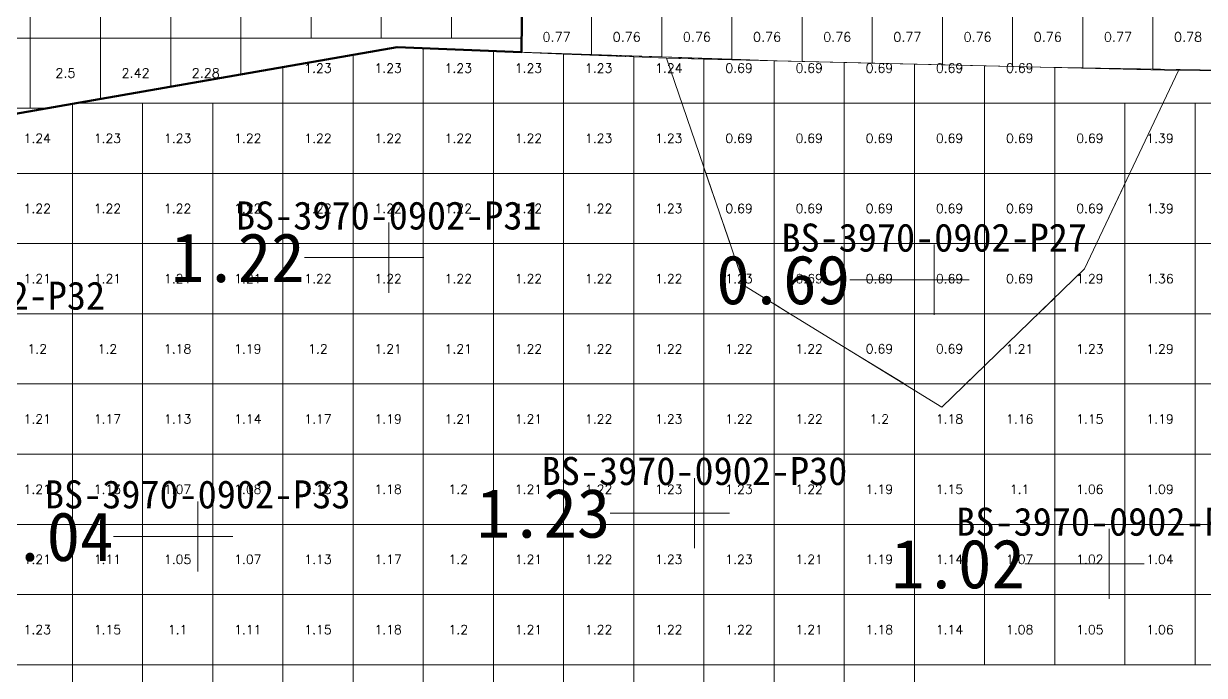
# Model space of a CAD drawing. Header units: inches. Extents: x 469759 to 470079, y 4349683 to 4349873.
# Drawn here: x 469895.84 to 469912.67, y 4349706.36 to 4349715.65 of the extents above; entities that cross this region are included whole.
import ezdxf
from ezdxf.enums import TextEntityAlignment as Align

# ---------------------------------------------------------------- set-up
doc = ezdxf.new("R2010")
doc.units = ezdxf.units.IN
doc.header["$MEASUREMENT"] = 0
for name, color, linetype, lineweight in [('0.500-1.000', 7, 'Continuous', 0), ('孔口文字', 7, 'Continuous', 0), ('点', 7, 'Continuous', 0), ('爆区方格网', 7, 'Continuous', 0), ('线条', 7, 'Continuous', 0), ('钻孔', 7, 'Continuous', 0)]:
    doc.layers.add(name, color=color, linetype=linetype, lineweight=lineweight)
doc.styles.add('3dmine_textStyle_1', font='txt.shx', dxfattribs={"height": 1, "bigfont": 'gbcbig.shx'})
doc.styles.add('3dmine_textStyle_3', font='SimSun.ttf', dxfattribs={"height": 1})

msp = doc.modelspace()

# ---------------------------------------------------------------- hatches: boundary and pattern name
at = {"layer": '钻孔', "linetype": 'Continuous', "lineweight": 0, "true_color": 0x0000ff, "extrusion": (0, 1, 0)}
for points in [[(-469902.048, 3959.633), (-469901.048, 3959.633), (-469901.048, 3971.633), (-469902.048, 3971.633)], [(-469906.405, 3959.606), (-469905.405, 3959.606), (-469905.405, 3971.606), (-469906.405, 3971.606)], [(-469899.325, 3959.818), (-469898.325, 3959.818), (-469898.325, 3971.818), (-469899.325, 3971.818)], [(-469912.313, 3959.536), (-469911.313, 3959.536), (-469911.313, 3971.536), (-469912.313, 3971.536)]]:
    msp.add_hatch(color=5, dxfattribs=at).paths.add_polyline_path(points, flags=0)
at = {"layer": '钻孔', "linetype": 'Continuous', "lineweight": 0, "true_color": 0x00ffff, "extrusion": (0, 1, 0)}
msp.add_hatch(color=4, dxfattribs=at).paths.add_polyline_path([(-469909.821, 3959.726), (-469908.821, 3959.726), (-469908.821, 3971.726), (-469909.821, 3971.726)], flags=0)

# ---------------------------------------------------------------- linework, layer by layer
at = {"color": 1, "linetype": 'Continuous', "lineweight": 0, "true_color": 0xff0000, "elevation": 3966.246}
msp.add_lwpolyline([(469885.99, 4349718.382), (469888.312, 4349716.306), (469890.871, 4349713.513), (469896.539, 4349714.503), (469901.17, 4349715.312), (469902.939, 4349715.24), (469903.003, 4349721.058), (469906.003, 4349724.058), (469907.078, 4349724.819), (469908.152, 4349725.58), (469910.234, 4349727.662), (469911.152, 4349728.58), (469912.939, 4349729.926), (469913.154, 4349730.088), (469914.313, 4349731.247), (469909.397, 4349735.816), (469907.602, 4349732.442), (469904.397, 4349726.417), (469887.83, 4349719.185), (469885.99, 4349718.382), (469885.99, 4349718.382)], dxfattribs=at)
at = {"color": 1, "linetype": 'Continuous', "lineweight": 50, "true_color": 0xff0000, "elevation": 3966.246}
msp.add_lwpolyline([(469903.003, 4349721.058), (469902.938, 4349715.24), (469901.17, 4349715.312), (469896.539, 4349714.503), (469888.869, 4349713.163), (469883.538, 4349714.441), (469880.538, 4349711.441), (469874.939, 4349716.168)], dxfattribs=at)
at = {"color": 5, "linetype": 'Continuous', "lineweight": 0, "true_color": 0x0000ff}
msp.add_lwpolyline([(469883.538, 4349714.441), (469888.869, 4349713.163), (469901.17, 4349715.312), (469905.005, 4349715.155), (469906.119, 4349711.911), (469908.932, 4349710.185), (469910.965, 4349712.154), (469912.302, 4349714.978), (469915.764, 4349714.957), (469921.027, 4349715.653)], dxfattribs=at)
at = {"color": 4, "linetype": 'Continuous', "lineweight": 0, "true_color": 0x00ffff}
msp.add_lwpolyline([(469905.005, 4349715.155), (469906.119, 4349711.911), (469908.932, 4349710.185), (469910.965, 4349712.154), (469912.302, 4349714.978), (469905.005, 4349715.155)], dxfattribs=at)
at = {"layer": '0.500-1.000', "color": 4, "linetype": 'Continuous', "lineweight": 0, "true_color": 0x00ffff}
msp.add_lwpolyline([(469921.027, 4349715.653), (469915.764, 4349714.957), (469915.275, 4349714.96), (469914.033, 4349714.968), (469910.341, 4349715.026), (469908.975, 4349715.06), (469906.576, 4349715.119), (469902.938, 4349715.24), (469902.991, 4349718.641)], dxfattribs=at)
at = {"layer": '点', "color": 138, "linetype": 'Continuous', "lineweight": 0, "true_color": 0x004c4c}
for points, elevation in [([(469901.048, 4349711.814), (469901.048, 4349712.814)], 3971.633), ([(469908.821, 4349711.499), (469908.821, 4349712.499)], 3971.726), ([(469901.548, 4349712.314), (469900.548, 4349712.314)], 3971.633), ([(469909.321, 4349711.999), (469908.321, 4349711.999)], 3971.726), ([(469905.405, 4349708.173), (469905.405, 4349709.173)], 3971.606), ([(469898.325, 4349707.84), (469898.325, 4349708.84)], 3971.818), ([(469905.905, 4349708.673), (469904.905, 4349708.673)], 3971.606), ([(469898.825, 4349708.34), (469897.825, 4349708.34)], 3971.818), ([(469911.313, 4349707.451), (469911.313, 4349708.451)], 3971.536), ([(469911.813, 4349707.951), (469910.813, 4349707.951)], 3971.536)]:
    msp.add_lwpolyline(points, dxfattribs=dict(at, elevation=elevation))
at = {"layer": '爆区方格网', "color": 1, "linetype": 'Continuous', "lineweight": 0, "true_color": 0xff0000, "elevation": 3964.568}
for points in [[(469895.94, 4349715.443), (469894.94, 4349715.443), (469894.94, 4349716.443), (469895.94, 4349716.443), (469895.94, 4349715.443)], [(469896.94, 4349715.443), (469895.94, 4349715.443), (469895.94, 4349716.443), (469896.94, 4349716.443), (469896.94, 4349715.443)], [(469897.94, 4349715.443), (469896.94, 4349715.443), (469896.94, 4349716.443), (469897.94, 4349716.443), (469897.94, 4349715.443)], [(469898.94, 4349715.443), (469897.94, 4349715.443), (469897.94, 4349716.443), (469898.94, 4349716.443), (469898.94, 4349715.443)], [(469899.94, 4349715.443), (469898.94, 4349715.443), (469898.94, 4349716.443), (469899.94, 4349716.443), (469899.94, 4349715.443)], [(469900.94, 4349715.443), (469899.94, 4349715.443), (469899.94, 4349716.443), (469900.94, 4349716.443), (469900.94, 4349715.443)], [(469901.94, 4349715.443), (469900.94, 4349715.443), (469900.94, 4349716.443), (469901.94, 4349716.443), (469901.94, 4349715.443)], [(469902.94, 4349715.443), (469901.94, 4349715.443), (469901.94, 4349716.443), (469902.94, 4349716.443), (469902.94, 4349715.443)], [(469895.94, 4349714.443), (469894.94, 4349714.443), (469894.94, 4349715.443), (469895.94, 4349715.443), (469895.94, 4349714.443)], [(469896.94, 4349714.573), (469896.539, 4349714.503), (469896.196, 4349714.443), (469895.94, 4349714.443), (469895.94, 4349715.443), (469896.94, 4349715.443), (469896.94, 4349714.573)], [(469897.94, 4349714.748), (469896.94, 4349714.573), (469896.94, 4349715.443), (469897.94, 4349715.443), (469897.94, 4349714.748)], [(469898.94, 4349714.922), (469897.94, 4349714.748), (469897.94, 4349715.443), (469898.94, 4349715.443), (469898.94, 4349714.922)]]:
    msp.add_lwpolyline(points, dxfattribs=at)
at = {"layer": '爆区方格网', "color": 4, "linetype": 'Continuous', "lineweight": 0, "true_color": 0x00ffff}
for points, elevation in [([(469903.939, 4349715.207), (469902.939, 4349715.24), (469902.939, 4349715.304), (469902.949, 4349715.958), (469903.939, 4349715.958), (469903.939, 4349715.207)], 3972.002), ([(469904.939, 4349715.173), (469903.939, 4349715.207), (469903.939, 4349715.958), (469904.939, 4349715.958), (469904.939, 4349715.173)], 3972.002), ([(469905.939, 4349715.14), (469904.939, 4349715.173), (469904.939, 4349715.958), (469905.939, 4349715.958), (469905.939, 4349715.14)], 3972.002), ([(469906.939, 4349715.11), (469906.576, 4349715.119), (469905.939, 4349715.14), (469905.939, 4349715.958), (469906.939, 4349715.958), (469906.939, 4349715.11)], 3972.002), ([(469907.939, 4349715.085), (469906.939, 4349715.11), (469906.939, 4349715.958), (469907.939, 4349715.958), (469907.939, 4349715.085)], 3972.002), ([(469908.939, 4349715.06), (469907.939, 4349715.085), (469907.939, 4349715.958), (469908.939, 4349715.958), (469908.939, 4349715.06)], 3972.002), ([(469909.939, 4349715.036), (469908.975, 4349715.06), (469908.939, 4349715.06), (469908.939, 4349715.958), (469909.939, 4349715.958), (469909.939, 4349715.036)], 3972.002), ([(469910.939, 4349715.016), (469910.341, 4349715.026), (469909.939, 4349715.036), (469909.939, 4349715.958), (469910.939, 4349715.958), (469910.939, 4349715.016)], 3972.002), ([(469911.939, 4349715.001), (469910.939, 4349715.016), (469910.939, 4349715.958), (469911.939, 4349715.958), (469911.939, 4349715.001)], 3972.002), ([(469912.939, 4349714.985), (469911.939, 4349715.001), (469911.939, 4349715.958), (469912.939, 4349715.958), (469912.939, 4349714.985)], 3972.002), ([(469906.54, 4349715.118), (469906.54, 4349714.514), (469905.54, 4349714.514), (469905.54, 4349715.142), (469906.54, 4349715.118)], 3971.726), ([(469907.54, 4349715.094), (469907.54, 4349714.514), (469906.54, 4349714.514), (469906.54, 4349715.118), (469907.54, 4349715.094)], 3971.726), ([(469908.54, 4349715.069), (469908.54, 4349714.514), (469907.54, 4349714.514), (469907.54, 4349715.094), (469908.54, 4349715.069)], 3971.726), ([(469909.54, 4349715.045), (469909.54, 4349714.514), (469908.54, 4349714.514), (469908.54, 4349715.069), (469909.54, 4349715.045)], 3971.726), ([(469910.54, 4349715.021), (469910.54, 4349714.514), (469909.54, 4349714.514), (469909.54, 4349715.045), (469910.54, 4349715.021)], 3971.726), ([(469906.54, 4349713.514), (469905.568, 4349713.514), (469905.54, 4349713.597), (469905.54, 4349714.514), (469906.54, 4349714.514), (469906.54, 4349713.514)], 3971.726), ([(469907.54, 4349713.514), (469906.54, 4349713.514), (469906.54, 4349714.514), (469907.54, 4349714.514), (469907.54, 4349713.514)], 3971.726), ([(469908.54, 4349713.514), (469907.54, 4349713.514), (469907.54, 4349714.514), (469908.54, 4349714.514), (469908.54, 4349713.514)], 3971.726), ([(469909.54, 4349713.514), (469908.54, 4349713.514), (469908.54, 4349714.514), (469909.54, 4349714.514), (469909.54, 4349713.514)], 3971.726), ([(469910.54, 4349713.514), (469909.54, 4349713.514), (469909.54, 4349714.514), (469910.54, 4349714.514), (469910.54, 4349713.514)], 3971.726), ([(469911.54, 4349714.513), (469911.539, 4349714.513), (469911.539, 4349713.514), (469910.54, 4349713.514), (469910.54, 4349714.514), (469911.54, 4349714.514), (469911.54, 4349714.513)], 3971.726), ([(469906.54, 4349712.514), (469905.912, 4349712.514), (469905.568, 4349713.514), (469906.54, 4349713.514), (469906.54, 4349712.514)], 3971.726), ([(469907.54, 4349712.514), (469906.54, 4349712.514), (469906.54, 4349713.514), (469907.54, 4349713.514), (469907.54, 4349712.514)], 3971.726), ([(469908.54, 4349712.514), (469907.54, 4349712.514), (469907.54, 4349713.514), (469908.54, 4349713.514), (469908.54, 4349712.514)], 3971.726), ([(469909.54, 4349712.514), (469908.54, 4349712.514), (469908.54, 4349713.514), (469909.54, 4349713.514), (469909.54, 4349712.514)], 3971.726), ([(469910.54, 4349712.514), (469909.54, 4349712.514), (469909.54, 4349713.514), (469910.54, 4349713.514), (469910.54, 4349712.514)], 3971.726), ([(469911.539, 4349713.513), (469911.539, 4349713.367), (469911.54, 4349713.369), (469911.54, 4349712.514), (469911.539, 4349712.514), (469911.539, 4349713.367), (469911.135, 4349712.514), (469910.54, 4349712.514), (469910.54, 4349713.514), (469911.539, 4349713.514), (469911.539, 4349713.513)], 3971.726), ([(469907.54, 4349711.514), (469906.766, 4349711.514), (469906.54, 4349711.653), (469906.54, 4349712.514), (469907.54, 4349712.514), (469907.54, 4349711.514)], 3971.726), ([(469908.54, 4349711.514), (469907.54, 4349711.514), (469907.54, 4349712.514), (469908.54, 4349712.514), (469908.54, 4349711.514)], 3971.726), ([(469909.54, 4349711.514), (469908.54, 4349711.514), (469908.54, 4349712.514), (469909.54, 4349712.514), (469909.54, 4349711.514)], 3971.726), ([(469910.54, 4349712.513), (469910.539, 4349712.513), (469910.539, 4349711.741), (469910.54, 4349711.742), (469910.54, 4349711.514), (469910.539, 4349711.514), (469910.539, 4349711.741), (469910.304, 4349711.514), (469909.54, 4349711.514), (469909.54, 4349712.514), (469910.54, 4349712.514), (469910.54, 4349712.513)], 3971.726), ([(469908.54, 4349710.514), (469908.396, 4349710.514), (469907.54, 4349711.039), (469907.54, 4349711.514), (469908.54, 4349711.514), (469908.54, 4349710.514)], 3971.726), ([(469909.54, 4349711.513), (469909.539, 4349711.513), (469909.539, 4349710.773), (469909.54, 4349710.774), (469909.54, 4349710.514), (469909.539, 4349710.514), (469909.539, 4349710.773), (469909.272, 4349710.514), (469908.54, 4349710.514), (469908.54, 4349711.514), (469909.54, 4349711.514), (469909.54, 4349711.513)], 3971.726)]:
    msp.add_lwpolyline(points, dxfattribs=dict(at, elevation=elevation))
at = {"layer": '爆区方格网', "color": 5, "linetype": 'Continuous', "lineweight": 0, "true_color": 0x0000ff, "elevation": 3971.535}
for points in [[(469901.539, 4349715.297), (469901.539, 4349714.513), (469900.539, 4349714.513), (469900.539, 4349715.202), (469901.17, 4349715.312), (469901.539, 4349715.297)], [(469902.539, 4349715.256), (469902.539, 4349714.513), (469901.539, 4349714.513), (469901.539, 4349715.297), (469902.539, 4349715.256)], [(469903.539, 4349715.215), (469903.539, 4349714.513), (469902.539, 4349714.513), (469902.539, 4349715.256), (469903.539, 4349715.215)], [(469904.539, 4349715.174), (469904.539, 4349714.513), (469903.539, 4349714.513), (469903.539, 4349715.215), (469904.539, 4349715.174)], [(469900.539, 4349714.513), (469899.539, 4349714.513), (469899.539, 4349715.027), (469900.539, 4349715.202), (469900.539, 4349714.513)], [(469905.005, 4349715.155), (469905.539, 4349715.142), (469905.539, 4349714.513), (469904.539, 4349714.513), (469904.539, 4349715.174), (469905.005, 4349715.155)], [(469896.539, 4349713.513), (469895.539, 4349713.513), (469895.539, 4349714.328), (469896.539, 4349714.503), (469896.539, 4349713.513)], [(469897.539, 4349713.513), (469896.539, 4349713.513), (469896.539, 4349714.503), (469896.595, 4349714.513), (469897.539, 4349714.513), (469897.539, 4349713.513)], [(469898.539, 4349713.513), (469897.539, 4349713.513), (469897.539, 4349714.513), (469898.539, 4349714.513), (469898.539, 4349713.513)], [(469899.539, 4349713.513), (469898.539, 4349713.513), (469898.539, 4349714.513), (469899.539, 4349714.513), (469899.539, 4349713.513)], [(469900.539, 4349713.513), (469899.539, 4349713.513), (469899.539, 4349714.513), (469900.539, 4349714.513), (469900.539, 4349713.513)], [(469901.539, 4349713.513), (469900.539, 4349713.513), (469900.539, 4349714.513), (469901.539, 4349714.513), (469901.539, 4349713.513)], [(469902.539, 4349713.513), (469901.539, 4349713.513), (469901.539, 4349714.513), (469902.539, 4349714.513), (469902.539, 4349713.513)], [(469903.539, 4349713.513), (469902.539, 4349713.513), (469902.539, 4349714.513), (469903.539, 4349714.513), (469903.539, 4349713.513)], [(469904.539, 4349713.513), (469903.539, 4349713.513), (469903.539, 4349714.513), (469904.539, 4349714.513), (469904.539, 4349713.513)], [(469905.539, 4349713.513), (469904.539, 4349713.513), (469904.539, 4349714.513), (469905.539, 4349714.513), (469905.539, 4349713.513)], [(469912.539, 4349713.513), (469911.539, 4349713.513), (469911.539, 4349714.513), (469912.539, 4349714.513), (469912.539, 4349713.513)], [(469913.539, 4349713.513), (469912.539, 4349713.513), (469912.539, 4349714.513), (469913.539, 4349714.513), (469913.539, 4349713.513)], [(469896.539, 4349712.513), (469895.539, 4349712.513), (469895.539, 4349713.513), (469896.539, 4349713.513), (469896.539, 4349712.513)], [(469897.539, 4349712.513), (469896.539, 4349712.513), (469896.539, 4349713.513), (469897.539, 4349713.513), (469897.539, 4349712.513)], [(469898.539, 4349712.513), (469897.539, 4349712.513), (469897.539, 4349713.513), (469898.539, 4349713.513), (469898.539, 4349712.513)], [(469899.539, 4349712.513), (469898.539, 4349712.513), (469898.539, 4349713.513), (469899.539, 4349713.513), (469899.539, 4349712.513)], [(469900.539, 4349712.513), (469899.539, 4349712.513), (469899.539, 4349713.513), (469900.539, 4349713.513), (469900.539, 4349712.513)], [(469901.539, 4349712.513), (469900.539, 4349712.513), (469900.539, 4349713.513), (469901.539, 4349713.513), (469901.539, 4349712.513)], [(469902.539, 4349712.513), (469901.539, 4349712.513), (469901.539, 4349713.513), (469902.539, 4349713.513), (469902.539, 4349712.513)], [(469903.539, 4349712.513), (469902.539, 4349712.513), (469902.539, 4349713.513), (469903.539, 4349713.513), (469903.539, 4349712.513)], [(469904.539, 4349712.513), (469903.539, 4349712.513), (469903.539, 4349713.513), (469904.539, 4349713.513), (469904.539, 4349712.513)], [(469905.539, 4349712.513), (469904.539, 4349712.513), (469904.539, 4349713.513), (469905.539, 4349713.513), (469905.539, 4349712.513)], [(469912.539, 4349712.513), (469911.539, 4349712.513), (469911.539, 4349713.513), (469912.539, 4349713.513), (469912.539, 4349712.513)], [(469913.539, 4349712.513), (469912.539, 4349712.513), (469912.539, 4349713.513), (469913.539, 4349713.513), (469913.539, 4349712.513)], [(469896.539, 4349711.513), (469895.539, 4349711.513), (469895.539, 4349712.513), (469896.539, 4349712.513), (469896.539, 4349711.513)], [(469897.539, 4349711.513), (469896.539, 4349711.513), (469896.539, 4349712.513), (469897.539, 4349712.513), (469897.539, 4349711.513)], [(469898.539, 4349711.513), (469897.539, 4349711.513), (469897.539, 4349712.513), (469898.539, 4349712.513), (469898.539, 4349711.513)], [(469899.539, 4349711.513), (469898.539, 4349711.513), (469898.539, 4349712.513), (469899.539, 4349712.513), (469899.539, 4349711.513)], [(469900.539, 4349711.513), (469899.539, 4349711.513), (469899.539, 4349712.513), (469900.539, 4349712.513), (469900.539, 4349711.513)], [(469901.539, 4349711.513), (469900.539, 4349711.513), (469900.539, 4349712.513), (469901.539, 4349712.513), (469901.539, 4349711.513)], [(469902.539, 4349711.513), (469901.539, 4349711.513), (469901.539, 4349712.513), (469902.539, 4349712.513), (469902.539, 4349711.513)], [(469903.539, 4349711.513), (469902.539, 4349711.513), (469902.539, 4349712.513), (469903.539, 4349712.513), (469903.539, 4349711.513)], [(469904.539, 4349711.513), (469903.539, 4349711.513), (469903.539, 4349712.513), (469904.539, 4349712.513), (469904.539, 4349711.513)], [(469905.539, 4349711.513), (469904.539, 4349711.513), (469904.539, 4349712.513), (469905.539, 4349712.513), (469905.539, 4349711.513)], [(469906.539, 4349711.513), (469905.539, 4349711.513), (469905.539, 4349712.513), (469906.539, 4349712.513), (469906.539, 4349711.513)], [(469911.539, 4349711.513), (469910.539, 4349711.513), (469910.539, 4349712.513), (469911.539, 4349712.513), (469911.539, 4349711.513)], [(469912.539, 4349711.513), (469911.539, 4349711.513), (469911.539, 4349712.513), (469912.539, 4349712.513), (469912.539, 4349711.513)], [(469913.539, 4349711.513), (469912.539, 4349711.513), (469912.539, 4349712.513), (469913.539, 4349712.513), (469913.539, 4349711.513)], [(469896.539, 4349710.513), (469895.539, 4349710.513), (469895.539, 4349711.513), (469896.539, 4349711.513), (469896.539, 4349710.513)], [(469897.539, 4349710.513), (469896.539, 4349710.513), (469896.539, 4349711.513), (469897.539, 4349711.513), (469897.539, 4349710.513)], [(469898.539, 4349710.513), (469897.539, 4349710.513), (469897.539, 4349711.513), (469898.539, 4349711.513), (469898.539, 4349710.513)], [(469899.539, 4349710.513), (469898.539, 4349710.513), (469898.539, 4349711.513), (469899.539, 4349711.513), (469899.539, 4349710.513)], [(469900.539, 4349710.513), (469899.539, 4349710.513), (469899.539, 4349711.513), (469900.539, 4349711.513), (469900.539, 4349710.513)], [(469901.539, 4349710.513), (469900.539, 4349710.513), (469900.539, 4349711.513), (469901.539, 4349711.513), (469901.539, 4349710.513)], [(469902.539, 4349710.513), (469901.539, 4349710.513), (469901.539, 4349711.513), (469902.539, 4349711.513), (469902.539, 4349710.513)], [(469903.539, 4349710.513), (469902.539, 4349710.513), (469902.539, 4349711.513), (469903.539, 4349711.513), (469903.539, 4349710.513)], [(469904.539, 4349710.513), (469903.539, 4349710.513), (469903.539, 4349711.513), (469904.539, 4349711.513), (469904.539, 4349710.513)], [(469905.539, 4349710.513), (469904.539, 4349710.513), (469904.539, 4349711.513), (469905.539, 4349711.513), (469905.539, 4349710.513)], [(469906.539, 4349710.513), (469905.539, 4349710.513), (469905.539, 4349711.513), (469906.539, 4349711.513), (469906.539, 4349710.513)], [(469907.539, 4349710.513), (469906.539, 4349710.513), (469906.539, 4349711.513), (469907.539, 4349711.513), (469907.539, 4349710.513)], [(469910.539, 4349710.513), (469909.539, 4349710.513), (469909.539, 4349711.513), (469910.539, 4349711.513), (469910.539, 4349710.513)], [(469911.539, 4349710.513), (469910.539, 4349710.513), (469910.539, 4349711.513), (469911.539, 4349711.513), (469911.539, 4349710.513)], [(469912.539, 4349710.513), (469911.539, 4349710.513), (469911.539, 4349711.513), (469912.539, 4349711.513), (469912.539, 4349710.513)], [(469913.539, 4349710.513), (469912.539, 4349710.513), (469912.539, 4349711.513), (469913.539, 4349711.513), (469913.539, 4349710.513)], [(469896.539, 4349709.513), (469895.539, 4349709.513), (469895.539, 4349710.513), (469896.539, 4349710.513), (469896.539, 4349709.513)], [(469897.539, 4349709.513), (469896.539, 4349709.513), (469896.539, 4349710.513), (469897.539, 4349710.513), (469897.539, 4349709.513)], [(469898.539, 4349709.513), (469897.539, 4349709.513), (469897.539, 4349710.513), (469898.539, 4349710.513), (469898.539, 4349709.513)], [(469899.539, 4349709.513), (469898.539, 4349709.513), (469898.539, 4349710.513), (469899.539, 4349710.513), (469899.539, 4349709.513)], [(469900.539, 4349709.513), (469899.539, 4349709.513), (469899.539, 4349710.513), (469900.539, 4349710.513), (469900.539, 4349709.513)], [(469901.539, 4349709.513), (469900.539, 4349709.513), (469900.539, 4349710.513), (469901.539, 4349710.513), (469901.539, 4349709.513)], [(469902.539, 4349709.513), (469901.539, 4349709.513), (469901.539, 4349710.513), (469902.539, 4349710.513), (469902.539, 4349709.513)], [(469903.539, 4349709.513), (469902.539, 4349709.513), (469902.539, 4349710.513), (469903.539, 4349710.513), (469903.539, 4349709.513)], [(469904.539, 4349709.513), (469903.539, 4349709.513), (469903.539, 4349710.513), (469904.539, 4349710.513), (469904.539, 4349709.513)], [(469905.539, 4349709.513), (469904.539, 4349709.513), (469904.539, 4349710.513), (469905.539, 4349710.513), (469905.539, 4349709.513)], [(469906.539, 4349709.513), (469905.539, 4349709.513), (469905.539, 4349710.513), (469906.539, 4349710.513), (469906.539, 4349709.513)], [(469907.539, 4349709.513), (469906.539, 4349709.513), (469906.539, 4349710.513), (469907.539, 4349710.513), (469907.539, 4349709.513)], [(469908.539, 4349709.513), (469907.539, 4349709.513), (469907.539, 4349710.513), (469908.539, 4349710.513), (469908.539, 4349709.513)], [(469909.539, 4349709.513), (469908.539, 4349709.513), (469908.539, 4349710.513), (469909.539, 4349710.513), (469909.539, 4349709.513)], [(469910.539, 4349709.513), (469909.539, 4349709.513), (469909.539, 4349710.513), (469910.539, 4349710.513), (469910.539, 4349709.513)], [(469911.539, 4349709.513), (469910.539, 4349709.513), (469910.539, 4349710.513), (469911.539, 4349710.513), (469911.539, 4349709.513)], [(469912.539, 4349709.513), (469911.539, 4349709.513), (469911.539, 4349710.513), (469912.539, 4349710.513), (469912.539, 4349709.513)], [(469913.539, 4349709.513), (469912.539, 4349709.513), (469912.539, 4349710.513), (469913.539, 4349710.513), (469913.539, 4349709.513)], [(469896.539, 4349708.513), (469895.539, 4349708.513), (469895.539, 4349709.513), (469896.539, 4349709.513), (469896.539, 4349708.513)], [(469897.539, 4349708.513), (469896.539, 4349708.513), (469896.539, 4349709.513), (469897.539, 4349709.513), (469897.539, 4349708.513)], [(469898.539, 4349708.513), (469897.539, 4349708.513), (469897.539, 4349709.513), (469898.539, 4349709.513), (469898.539, 4349708.513)], [(469899.539, 4349708.513), (469898.539, 4349708.513), (469898.539, 4349709.513), (469899.539, 4349709.513), (469899.539, 4349708.513)], [(469900.539, 4349708.513), (469899.539, 4349708.513), (469899.539, 4349709.513), (469900.539, 4349709.513), (469900.539, 4349708.513)], [(469901.539, 4349708.513), (469900.539, 4349708.513), (469900.539, 4349709.513), (469901.539, 4349709.513), (469901.539, 4349708.513)], [(469902.539, 4349708.513), (469901.539, 4349708.513), (469901.539, 4349709.513), (469902.539, 4349709.513), (469902.539, 4349708.513)], [(469903.539, 4349708.513), (469902.539, 4349708.513), (469902.539, 4349709.513), (469903.539, 4349709.513), (469903.539, 4349708.513)], [(469904.539, 4349708.513), (469903.539, 4349708.513), (469903.539, 4349709.513), (469904.539, 4349709.513), (469904.539, 4349708.513)], [(469905.539, 4349708.513), (469904.539, 4349708.513), (469904.539, 4349709.513), (469905.539, 4349709.513), (469905.539, 4349708.513)], [(469906.539, 4349708.513), (469905.539, 4349708.513), (469905.539, 4349709.513), (469906.539, 4349709.513), (469906.539, 4349708.513)], [(469907.539, 4349708.513), (469906.539, 4349708.513), (469906.539, 4349709.513), (469907.539, 4349709.513), (469907.539, 4349708.513)], [(469908.539, 4349708.513), (469907.539, 4349708.513), (469907.539, 4349709.513), (469908.539, 4349709.513), (469908.539, 4349708.513)], [(469909.539, 4349708.513), (469908.539, 4349708.513), (469908.539, 4349709.513), (469909.539, 4349709.513), (469909.539, 4349708.513)], [(469910.539, 4349708.513), (469909.539, 4349708.513), (469909.539, 4349709.513), (469910.539, 4349709.513), (469910.539, 4349708.513)], [(469911.539, 4349708.513), (469910.539, 4349708.513), (469910.539, 4349709.513), (469911.539, 4349709.513), (469911.539, 4349708.513)], [(469912.539, 4349708.513), (469911.539, 4349708.513), (469911.539, 4349709.513), (469912.539, 4349709.513), (469912.539, 4349708.513)], [(469913.539, 4349708.513), (469912.539, 4349708.513), (469912.539, 4349709.513), (469913.539, 4349709.513), (469913.539, 4349708.513)], [(469896.539, 4349707.513), (469895.539, 4349707.513), (469895.539, 4349708.513), (469896.539, 4349708.513), (469896.539, 4349707.513)], [(469897.539, 4349707.513), (469896.539, 4349707.513), (469896.539, 4349708.513), (469897.539, 4349708.513), (469897.539, 4349707.513)], [(469898.539, 4349707.513), (469897.539, 4349707.513), (469897.539, 4349708.513), (469898.539, 4349708.513), (469898.539, 4349707.513)], [(469899.539, 4349707.513), (469898.539, 4349707.513), (469898.539, 4349708.513), (469899.539, 4349708.513), (469899.539, 4349707.513)], [(469900.539, 4349707.513), (469899.539, 4349707.513), (469899.539, 4349708.513), (469900.539, 4349708.513), (469900.539, 4349707.513)], [(469901.539, 4349707.513), (469900.539, 4349707.513), (469900.539, 4349708.513), (469901.539, 4349708.513), (469901.539, 4349707.513)], [(469902.539, 4349707.513), (469901.539, 4349707.513), (469901.539, 4349708.513), (469902.539, 4349708.513), (469902.539, 4349707.513)], [(469903.539, 4349707.513), (469902.539, 4349707.513), (469902.539, 4349708.513), (469903.539, 4349708.513), (469903.539, 4349707.513)], [(469904.539, 4349707.513), (469903.539, 4349707.513), (469903.539, 4349708.513), (469904.539, 4349708.513), (469904.539, 4349707.513)], [(469905.539, 4349707.513), (469904.539, 4349707.513), (469904.539, 4349708.513), (469905.539, 4349708.513), (469905.539, 4349707.513)], [(469906.539, 4349707.513), (469905.539, 4349707.513), (469905.539, 4349708.513), (469906.539, 4349708.513), (469906.539, 4349707.513)], [(469907.539, 4349707.513), (469906.539, 4349707.513), (469906.539, 4349708.513), (469907.539, 4349708.513), (469907.539, 4349707.513)], [(469908.539, 4349707.513), (469907.539, 4349707.513), (469907.539, 4349708.513), (469908.539, 4349708.513), (469908.539, 4349707.513)], [(469909.539, 4349707.513), (469908.539, 4349707.513), (469908.539, 4349708.513), (469909.539, 4349708.513), (469909.539, 4349707.513)], [(469910.539, 4349707.513), (469909.539, 4349707.513), (469909.539, 4349708.513), (469910.539, 4349708.513), (469910.539, 4349707.513)], [(469911.539, 4349707.513), (469910.539, 4349707.513), (469910.539, 4349708.513), (469911.539, 4349708.513), (469911.539, 4349707.513)], [(469912.539, 4349707.513), (469911.539, 4349707.513), (469911.539, 4349708.513), (469912.539, 4349708.513), (469912.539, 4349707.513)], [(469913.539, 4349707.513), (469912.539, 4349707.513), (469912.539, 4349708.513), (469913.539, 4349708.513), (469913.539, 4349707.513)], [(469896.539, 4349706.513), (469895.539, 4349706.513), (469895.539, 4349707.513), (469896.539, 4349707.513), (469896.539, 4349706.513)], [(469897.539, 4349706.513), (469896.539, 4349706.513), (469896.539, 4349707.513), (469897.539, 4349707.513), (469897.539, 4349706.513)], [(469898.539, 4349706.513), (469897.539, 4349706.513), (469897.539, 4349707.513), (469898.539, 4349707.513), (469898.539, 4349706.513)], [(469899.539, 4349706.513), (469898.539, 4349706.513), (469898.539, 4349707.513), (469899.539, 4349707.513), (469899.539, 4349706.513)], [(469900.539, 4349706.513), (469899.539, 4349706.513), (469899.539, 4349707.513), (469900.539, 4349707.513), (469900.539, 4349706.513)], [(469901.539, 4349706.513), (469900.539, 4349706.513), (469900.539, 4349707.513), (469901.539, 4349707.513), (469901.539, 4349706.513)], [(469902.539, 4349706.513), (469901.539, 4349706.513), (469901.539, 4349707.513), (469902.539, 4349707.513), (469902.539, 4349706.513)], [(469903.539, 4349706.513), (469902.539, 4349706.513), (469902.539, 4349707.513), (469903.539, 4349707.513), (469903.539, 4349706.513)], [(469904.539, 4349706.513), (469903.539, 4349706.513), (469903.539, 4349707.513), (469904.539, 4349707.513), (469904.539, 4349706.513)], [(469905.539, 4349706.513), (469904.539, 4349706.513), (469904.539, 4349707.513), (469905.539, 4349707.513), (469905.539, 4349706.513)], [(469906.539, 4349706.513), (469905.539, 4349706.513), (469905.539, 4349707.513), (469906.539, 4349707.513), (469906.539, 4349706.513)], [(469907.539, 4349706.513), (469906.539, 4349706.513), (469906.539, 4349707.513), (469907.539, 4349707.513), (469907.539, 4349706.513)], [(469908.539, 4349706.513), (469907.539, 4349706.513), (469907.539, 4349707.513), (469908.539, 4349707.513), (469908.539, 4349706.513)], [(469909.539, 4349706.513), (469908.539, 4349706.513), (469908.539, 4349707.513), (469909.539, 4349707.513), (469909.539, 4349706.513)], [(469910.539, 4349706.513), (469909.539, 4349706.513), (469909.539, 4349707.513), (469910.539, 4349707.513), (469910.539, 4349706.513)], [(469911.539, 4349706.513), (469910.539, 4349706.513), (469910.539, 4349707.513), (469911.539, 4349707.513), (469911.539, 4349706.513)], [(469912.539, 4349706.513), (469911.539, 4349706.513), (469911.539, 4349707.513), (469912.539, 4349707.513), (469912.539, 4349706.513)], [(469913.539, 4349706.513), (469912.539, 4349706.513), (469912.539, 4349707.513), (469913.539, 4349707.513), (469913.539, 4349706.513)], [(469896.539, 4349705.513), (469895.539, 4349705.513), (469895.539, 4349706.513), (469896.539, 4349706.513), (469896.539, 4349705.513)], [(469897.539, 4349705.513), (469896.539, 4349705.513), (469896.539, 4349706.513), (469897.539, 4349706.513), (469897.539, 4349705.513)], [(469898.539, 4349705.513), (469897.539, 4349705.513), (469897.539, 4349706.513), (469898.539, 4349706.513), (469898.539, 4349705.513)], [(469899.539, 4349705.513), (469898.539, 4349705.513), (469898.539, 4349706.513), (469899.539, 4349706.513), (469899.539, 4349705.513)], [(469900.539, 4349705.513), (469899.539, 4349705.513), (469899.539, 4349706.513), (469900.539, 4349706.513), (469900.539, 4349705.513)], [(469901.539, 4349705.513), (469900.539, 4349705.513), (469900.539, 4349706.513), (469901.539, 4349706.513), (469901.539, 4349705.513)], [(469902.539, 4349705.513), (469901.539, 4349705.513), (469901.539, 4349706.513), (469902.539, 4349706.513), (469902.539, 4349705.513)], [(469903.539, 4349705.513), (469902.539, 4349705.513), (469902.539, 4349706.513), (469903.539, 4349706.513), (469903.539, 4349705.513)], [(469904.539, 4349705.513), (469903.539, 4349705.513), (469903.539, 4349706.513), (469904.539, 4349706.513), (469904.539, 4349705.513)], [(469905.539, 4349705.513), (469904.539, 4349705.513), (469904.539, 4349706.513), (469905.539, 4349706.513), (469905.539, 4349705.513)], [(469906.539, 4349705.513), (469905.539, 4349705.513), (469905.539, 4349706.513), (469906.539, 4349706.513), (469906.539, 4349705.513)], [(469907.539, 4349705.513), (469906.539, 4349705.513), (469906.539, 4349706.513), (469907.539, 4349706.513), (469907.539, 4349705.513)], [(469908.539, 4349705.513), (469907.539, 4349705.513), (469907.539, 4349706.513), (469908.539, 4349706.513), (469908.539, 4349705.513)]]:
    msp.add_lwpolyline(points, dxfattribs=at)
at = {"layer": '线条', "color": 138, "linetype": 'Continuous', "lineweight": 0, "true_color": 0x004c4c}
for points, elevation in [([(469901.048, 4349712.314), (469901.048, 4349712.314), (469901.048, 4349712.314)], 3971.633), ([(469908.821, 4349711.999), (469908.821, 4349711.999), (469908.821, 4349711.999)], 3971.726), ([(469905.405, 4349708.673), (469905.405, 4349708.673), (469905.405, 4349708.673)], 3971.606), ([(469898.325, 4349708.34), (469898.325, 4349708.34), (469898.325, 4349708.34)], 3971.818), ([(469911.313, 4349707.951), (469911.313, 4349707.951), (469911.313, 4349707.951)], 3971.536)]:
    msp.add_lwpolyline(points, dxfattribs=dict(at, elevation=elevation))
at = {"layer": '钻孔', "color": 5, "linetype": 'Continuous', "lineweight": 0, "true_color": 0x0000ff}
for points, elevation in [([(469901.048, 4349712.314), (469899.848, 4349712.314)], 3971.633), ([(469901.048, 4349712.314), (469899.848, 4349712.314)], 3959.633), ([(469905.405, 4349708.673), (469904.205, 4349708.673)], 3971.606), ([(469905.405, 4349708.673), (469904.205, 4349708.673)], 3959.606), ([(469898.325, 4349708.34), (469897.125, 4349708.34)], 3971.818), ([(469898.325, 4349708.34), (469897.125, 4349708.34)], 3959.818), ([(469911.313, 4349707.951), (469910.113, 4349707.951)], 3971.536), ([(469911.313, 4349707.951), (469910.113, 4349707.951)], 3959.536)]:
    msp.add_lwpolyline(points, dxfattribs=dict(at, elevation=elevation))
at = {"layer": '钻孔', "color": 4, "linetype": 'Continuous', "lineweight": 0, "true_color": 0x00ffff}
for elevation in [3971.726, 3959.726]:
    msp.add_lwpolyline([(469908.821, 4349711.999), (469907.621, 4349711.999)], dxfattribs=dict(at, elevation=elevation))

# ---------------------------------------------------------------- texts
at = {"color": 4, "linetype": 'Continuous', "lineweight": 0, "true_color": 0x00ffff, "style": '3dmine_textStyle_1'}
for s, height, p in [('0.77', 0.1333, (469903.439, 4349715.458, 3972.002)), ('0.76', 0.1333, (469904.439, 4349715.458, 3972.002)), ('0.76', 0.1333, (469905.439, 4349715.458, 3972.002)), ('0.76', 0.1333, (469906.439, 4349715.458, 3972.002)), ('0.76', 0.1333, (469907.439, 4349715.458, 3972.002)), ('0.77', 0.1333, (469908.439, 4349715.458, 3972.002)), ('0.76', 0.1333, (469909.439, 4349715.458, 3972.002)), ('0.76', 0.1333, (469910.439, 4349715.458, 3972.002)), ('0.77', 0.1333, (469911.439, 4349715.458, 3972.002)), ('0.78', 0.1333, (469912.439, 4349715.458, 3972.002)), ('0.69', 0.13, (469906.04, 4349715.014, 3971.726)), ('0.69', 0.13, (469907.04, 4349715.014, 3971.726)), ('0.69', 0.13, (469908.04, 4349715.014, 3971.726)), ('0.69', 0.13, (469909.04, 4349715.014, 3971.726)), ('0.69', 0.13, (469910.04, 4349715.014, 3971.726)), ('0.69', 0.13, (469906.04, 4349714.014, 3971.726)), ('0.69', 0.13, (469907.04, 4349714.014, 3971.726)), ('0.69', 0.13, (469908.04, 4349714.014, 3971.726)), ('0.69', 0.13, (469909.04, 4349714.014, 3971.726)), ('0.69', 0.13, (469910.04, 4349714.014, 3971.726)), ('0.69', 0.13, (469911.04, 4349714.014, 3971.726)), ('0.69', 0.13, (469906.04, 4349713.014, 3971.726)), ('0.69', 0.13, (469907.04, 4349713.014, 3971.726)), ('0.69', 0.13, (469908.04, 4349713.014, 3971.726)), ('0.69', 0.13, (469909.04, 4349713.014, 3971.726)), ('0.69', 0.13, (469910.04, 4349713.014, 3971.726)), ('0.69', 0.13, (469911.04, 4349713.014, 3971.726)), ('0.69', 0.13, (469907.04, 4349712.014, 3971.726)), ('0.69', 0.13, (469908.04, 4349712.014, 3971.726)), ('0.69', 0.13, (469909.04, 4349712.014, 3971.726)), ('0.69', 0.13, (469910.04, 4349712.014, 3971.726)), ('0.69', 0.13, (469908.04, 4349711.014, 3971.726)), ('0.69', 0.13, (469909.04, 4349711.014, 3971.726))]:
    msp.add_text(s, height=height, dxfattribs=at).set_placement(p, align=Align.MIDDLE_CENTER)
at = {"color": 5, "linetype": 'Continuous', "lineweight": 0, "true_color": 0x0000ff, "style": '3dmine_textStyle_1'}
for s, p in [('1.23', (469900.039, 4349715.013, 3971.535)), ('1.23', (469901.039, 4349715.013, 3971.535)), ('1.23', (469902.039, 4349715.013, 3971.535)), ('1.23', (469903.039, 4349715.013, 3971.535)), ('1.23', (469904.039, 4349715.013, 3971.535)), ('1.24', (469905.039, 4349715.013, 3971.535)), ('1.24', (469896.039, 4349714.013, 3971.535)), ('1.23', (469897.039, 4349714.013, 3971.535)), ('1.23', (469898.039, 4349714.013, 3971.535)), ('1.22', (469899.039, 4349714.013, 3971.535)), ('1.22', (469900.039, 4349714.013, 3971.535)), ('1.22', (469901.039, 4349714.013, 3971.535)), ('1.22', (469902.039, 4349714.013, 3971.535)), ('1.22', (469903.039, 4349714.013, 3971.535)), ('1.23', (469904.039, 4349714.013, 3971.535)), ('1.23', (469905.039, 4349714.013, 3971.535)), ('1.39', (469912.039, 4349714.013, 3971.535)), ('1.22', (469896.039, 4349713.013, 3971.535)), ('1.22', (469897.039, 4349713.013, 3971.535)), ('1.22', (469898.039, 4349713.013, 3971.535)), ('1.22', (469899.039, 4349713.013, 3971.535)), ('1.22', (469900.039, 4349713.013, 3971.535)), ('1.22', (469901.039, 4349713.013, 3971.535)), ('1.22', (469902.039, 4349713.013, 3971.535)), ('1.22', (469903.039, 4349713.013, 3971.535)), ('1.22', (469904.039, 4349713.013, 3971.535)), ('1.23', (469905.039, 4349713.013, 3971.535)), ('1.39', (469912.039, 4349713.013, 3971.535)), ('1.21', (469896.039, 4349712.013, 3971.535)), ('1.21', (469897.039, 4349712.013, 3971.535)), ('1.21', (469898.039, 4349712.013, 3971.535)), ('1.21', (469899.039, 4349712.013, 3971.535)), ('1.22', (469900.039, 4349712.013, 3971.535)), ('1.22', (469901.039, 4349712.013, 3971.535)), ('1.22', (469902.039, 4349712.013, 3971.535)), ('1.22', (469903.039, 4349712.013, 3971.535)), ('1.22', (469904.039, 4349712.013, 3971.535)), ('1.22', (469905.039, 4349712.013, 3971.535)), ('1.23', (469906.039, 4349712.013, 3971.535)), ('1.29', (469911.039, 4349712.013, 3971.535)), ('1.36', (469912.039, 4349712.013, 3971.535)), ('1.2', (469896.039, 4349711.013, 3971.535)), ('1.2', (469897.039, 4349711.013, 3971.535)), ('1.18', (469898.039, 4349711.013, 3971.535)), ('1.19', (469899.039, 4349711.013, 3971.535)), ('1.2', (469900.039, 4349711.013, 3971.535)), ('1.21', (469901.039, 4349711.013, 3971.535)), ('1.21', (469902.039, 4349711.013, 3971.535)), ('1.22', (469903.039, 4349711.013, 3971.535)), ('1.22', (469904.039, 4349711.013, 3971.535)), ('1.22', (469905.039, 4349711.013, 3971.535)), ('1.22', (469906.039, 4349711.013, 3971.535)), ('1.22', (469907.039, 4349711.013, 3971.535)), ('1.21', (469910.039, 4349711.013, 3971.535)), ('1.23', (469911.039, 4349711.013, 3971.535)), ('1.29', (469912.039, 4349711.013, 3971.535)), ('1.21', (469896.039, 4349710.013, 3971.535)), ('1.17', (469897.039, 4349710.013, 3971.535)), ('1.13', (469898.039, 4349710.013, 3971.535)), ('1.14', (469899.039, 4349710.013, 3971.535)), ('1.17', (469900.039, 4349710.013, 3971.535)), ('1.19', (469901.039, 4349710.013, 3971.535)), ('1.21', (469902.039, 4349710.013, 3971.535)), ('1.21', (469903.039, 4349710.013, 3971.535)), ('1.22', (469904.039, 4349710.013, 3971.535)), ('1.23', (469905.039, 4349710.013, 3971.535)), ('1.22', (469906.039, 4349710.013, 3971.535)), ('1.22', (469907.039, 4349710.013, 3971.535)), ('1.2', (469908.039, 4349710.013, 3971.535)), ('1.18', (469909.039, 4349710.013, 3971.535)), ('1.16', (469910.039, 4349710.013, 3971.535)), ('1.15', (469911.039, 4349710.013, 3971.535)), ('1.19', (469912.039, 4349710.013, 3971.535)), ('1.21', (469896.039, 4349709.013, 3971.535)), ('1.13', (469897.039, 4349709.013, 3971.535)), ('1.07', (469898.039, 4349709.013, 3971.535)), ('1.08', (469899.039, 4349709.013, 3971.535)), ('1.13', (469900.039, 4349709.013, 3971.535)), ('1.18', (469901.039, 4349709.013, 3971.535)), ('1.2', (469902.039, 4349709.013, 3971.535)), ('1.21', (469903.039, 4349709.013, 3971.535)), ('1.22', (469904.039, 4349709.013, 3971.535)), ('1.23', (469905.039, 4349709.013, 3971.535)), ('1.23', (469906.039, 4349709.013, 3971.535)), ('1.22', (469907.039, 4349709.013, 3971.535)), ('1.19', (469908.039, 4349709.013, 3971.535)), ('1.15', (469909.039, 4349709.013, 3971.535)), ('1.1', (469910.039, 4349709.013, 3971.535)), ('1.06', (469911.039, 4349709.013, 3971.535)), ('1.09', (469912.039, 4349709.013, 3971.535)), ('1.21', (469896.039, 4349708.013, 3971.535)), ('1.11', (469897.039, 4349708.013, 3971.535)), ('1.05', (469898.039, 4349708.013, 3971.535)), ('1.07', (469899.039, 4349708.013, 3971.535)), ('1.13', (469900.039, 4349708.013, 3971.535)), ('1.17', (469901.039, 4349708.013, 3971.535)), ('1.2', (469902.039, 4349708.013, 3971.535)), ('1.21', (469903.039, 4349708.013, 3971.535)), ('1.22', (469904.039, 4349708.013, 3971.535)), ('1.23', (469905.039, 4349708.013, 3971.535)), ('1.23', (469906.039, 4349708.013, 3971.535)), ('1.21', (469907.039, 4349708.013, 3971.535)), ('1.19', (469908.039, 4349708.013, 3971.535)), ('1.14', (469909.039, 4349708.013, 3971.535)), ('1.07', (469910.039, 4349708.013, 3971.535)), ('1.02', (469911.039, 4349708.013, 3971.535)), ('1.04', (469912.039, 4349708.013, 3971.535)), ('1.23', (469896.039, 4349707.013, 3971.535)), ('1.15', (469897.039, 4349707.013, 3971.535)), ('1.1', (469898.039, 4349707.013, 3971.535)), ('1.11', (469899.039, 4349707.013, 3971.535)), ('1.15', (469900.039, 4349707.013, 3971.535)), ('1.18', (469901.039, 4349707.013, 3971.535)), ('1.2', (469902.039, 4349707.013, 3971.535)), ('1.21', (469903.039, 4349707.013, 3971.535)), ('1.22', (469904.039, 4349707.013, 3971.535)), ('1.22', (469905.039, 4349707.013, 3971.535)), ('1.22', (469906.039, 4349707.013, 3971.535)), ('1.21', (469907.039, 4349707.013, 3971.535)), ('1.18', (469908.039, 4349707.013, 3971.535)), ('1.14', (469909.039, 4349707.013, 3971.535)), ('1.08', (469910.039, 4349707.013, 3971.535)), ('1.05', (469911.039, 4349707.013, 3971.535)), ('1.06', (469912.039, 4349707.013, 3971.535))]:
    msp.add_text(s, height=0.13, dxfattribs=at).set_placement(p, align=Align.MIDDLE_CENTER)
at = {"color": 1, "linetype": 'Continuous', "lineweight": 0, "true_color": 0xff0000, "style": '3dmine_textStyle_1'}
for s, p in [('2.5', (469896.44, 4349714.943, 3964.568)), ('2.42', (469897.44, 4349714.943, 3964.568)), ('2.28', (469898.44, 4349714.943, 3964.568))]:
    msp.add_text(s, height=0.1333, dxfattribs=at).set_placement(p, align=Align.MIDDLE_CENTER)
at = {"layer": '孔口文字', "color": 138, "linetype": 'Continuous', "lineweight": 0, "true_color": 0x004c4c, "style": '3dmine_textStyle_3'}
for s, p in [('BS-3970-0902-P31', (469901.048, 4349712.714, 3971.633)), ('BS-3970-0902-P27', (469908.821, 4349712.399, 3971.726)), ('BS-3970-0902-P32', (469894.828, 4349711.572, 3971.926)), ('BS-3970-0902-P30', (469905.405, 4349709.073, 3971.606)), ('BS-3970-0902-P33', (469898.325, 4349708.74, 3971.818)), ('BS-3970-0902-P28', (469911.313, 4349708.351, 3971.536))]:
    msp.add_text(s, height=0.4, dxfattribs=at).set_placement(p, align=Align.CENTER)
at = {"layer": '钻孔', "color": 5, "linetype": 'Continuous', "lineweight": 0, "true_color": 0x0000ff, "style": '3dmine_textStyle_3'}
for s, p in [('1.22', (469899.848, 4349712.314, 3971.633)), ('1.23', (469904.205, 4349708.673, 3971.606)), ('1.04', (469897.125, 4349708.34, 3971.818)), ('1.02', (469910.113, 4349707.951, 3971.536))]:
    msp.add_text(s, height=0.7, dxfattribs=at).set_placement(p, align=Align.MIDDLE_RIGHT)
at = {"layer": '钻孔', "color": 4, "linetype": 'Continuous', "lineweight": 0, "true_color": 0x00ffff, "style": '3dmine_textStyle_3'}
msp.add_text('0.69', height=0.7, dxfattribs=at).set_placement((469907.621, 4349711.999, 3971.726), align=Align.MIDDLE_RIGHT)

doc.saveas('drawing.dxf')
